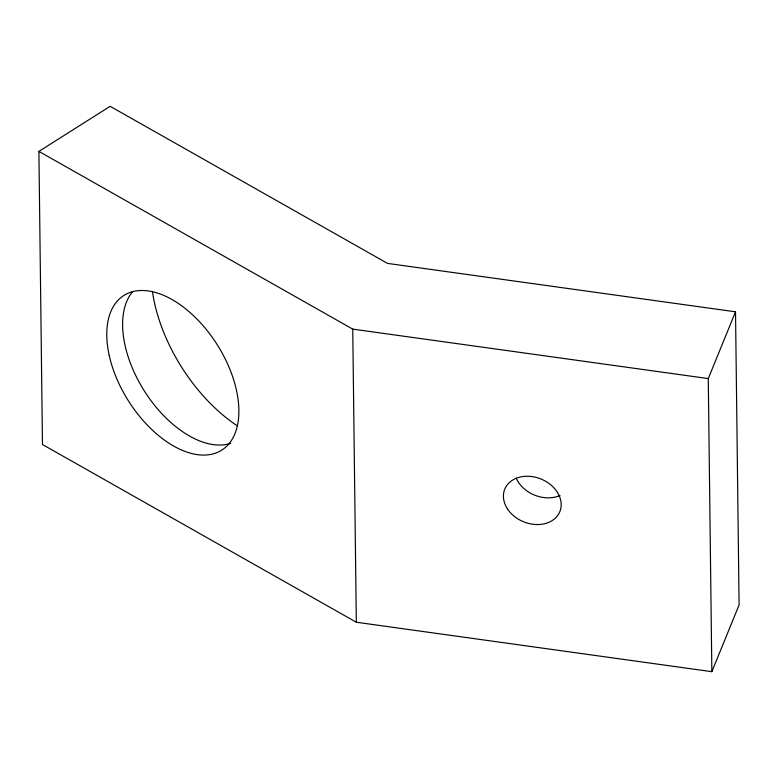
<?xml version="1.0" encoding="UTF-8"?>
<svg xmlns="http://www.w3.org/2000/svg" width="778" height="778" viewBox="0 0 778 778"><rect width="100%" height="100%" fill="white"/><g stroke="black" fill="none" stroke-linecap="round" stroke-linejoin="round"><path stroke-width="1.17" d="M711.851 671.686L708.272 378.585L735.521 311.813L387.541 263.402L110.136 106.314L38.9 151.399L42.479 444.51L356.324 622.235L711.851 671.686L739.1 604.914L735.521 311.813M38.9 151.399L352.745 329.123L708.272 378.585M352.745 329.123L356.324 622.235M237.572 425.994A128.701 73.881 57.7 0 1 152.43 291.38M230.726 443.334A91.522 52.534 57.7 0 1 145.243 392.365A91.522 52.534 57.7 0 1 132.454 291.847M560.004 495.518A29.739 23.087 22.2 0 1 516.154 478.062M109.251 355.614A91.522 52.534 57.7 0 0 220.193 451.055A91.522 52.534 57.7 0 0 189.073 311.686A91.522 52.534 57.7 0 0 109.251 355.614M507.431 508.831A29.739 23.087 22.2 0 0 557.456 515.795A29.739 23.087 22.2 0 0 532.006 476.593A29.739 23.087 22.2 0 0 507.431 508.831"/></g></svg>
